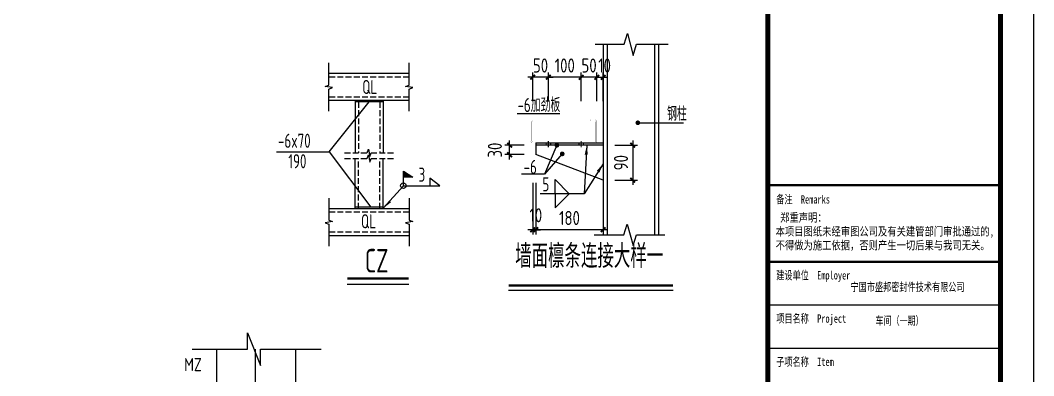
# Model space of a CAD drawing. Extents: x -89996 to 1006241, y -2176 to 440573.
# Drawn here: x 629278 to 672407, y 25935 to 41034 of the extents above; entities that cross this region are included whole.
import ezdxf
from ezdxf.enums import TextEntityAlignment as Align

# ---------------------------------------------------------------- set-up
doc = ezdxf.new("R2010")
doc.units = 0
doc.header["$LTSCALE"] = 1000
doc.header["$MEASUREMENT"] = 0
doc.linetypes.add('DASH', pattern=[0.35, 0.25, -0.1])
doc.linetypes.add('DASHEDX2', pattern=[38.1, 25.4, -12.7])
for name, color, linetype in [('AXIS', 3, 'Continuous'), ('BEAM', 4, 'Continuous'), ('GZ', 50, 'Continuous'), ('LT', 27, 'Continuous'), ('PUB_TEXT', 7, 'Continuous'), ('PUB_TITLE', 4, 'Continuous'), ('TEXT', 7, 'Continuous'), ('THIN', 7, 'Continuous'), ('WELD', 7, 'Continuous'), ('图层5', 4, 'DASHEDX2')]:
    doc.layers.add(name, color=color, linetype=linetype)
doc.styles.add('_gyy_title_ST', font='', dxfattribs={"width": 0.8})
doc.styles.add('C', font='tssdeng.shx', dxfattribs={"height": 3, "bigfont": 'tssdchn.shx'})
doc.styles.get("Standard").update_dxf_attribs({"font": 'gbenor.shx', "bigfont": 'gbcbig.shx'})
doc.styles.add('TSSD_Dimension', font='Tssdeng.shx', dxfattribs={"width": 0.8, "bigfont": 'hztxt.shx'})
doc.styles.add('TSSD_Label', font='tssdeng.shx', dxfattribs={"width": 0.7, "bigfont": 'hztxt.shx'})
doc.styles.get('_gyy_title_ST').set_extended_font_data('SimSun')
doc.dimstyles.new('TSSD_20_200', dxfattribs={"dimtxt": 600, "dimasz": 200, "dimexe": 200, "dimexo": 500, "dimgap": 200, "dimtad": 1, "dimdec": 0, "dimlfac": 0.05, "dimzin": 0, "dimdsep": 46, "dimtxsty": 'TSSD_Dimension', "dimblk": 'ARCHTICK', "dimblk1": 'ARCHTICK', "dimblk2": 'ARCHTICK', "dimcen": 0, "dimdle": 200, "dimclrt": 7, "dimadec": 0, "dimazin": 0, "dimtfac": 1, "dimtdec": 0, "dimtix": 1, "dimtmove": 2, "dimatfit": 3, "dimfxl": 0, "dimtolj": 1, "dimtzin": 0, "dimarcsym": 0})
doc.dimstyles.new('TSSD_LEADER_STYLE_400.0', dxfattribs={"dimtxt": 1200, "dimasz": 400, "dimexe": 400, "dimexo": 1000, "dimgap": 0.09, "dimtad": 0, "dimtih": 1, "dimtoh": 1, "dimdec": 4, "dimzin": 0, "dimdsep": 46, "dimtxsty": 'Standard', "dimcen": 0.09, "dimdle": 400, "dimclrt": 7, "dimadec": 0, "dimazin": 0, "dimtfac": 1, "dimtdec": 4, "dimtofl": 0, "dimtmove": 0, "dimatfit": 3, "dimfxl": 0, "dimtolj": 1, "dimtzin": 0, "dimarcsym": 0})

# ---------------------------------------------------------------- blocks, each defined once
blk = doc.blocks.new('_ArchTick')
at = {"color": 0, "linetype": 'ByBlock', "const_width": 0.4}
blk.add_lwpolyline([(-0.5, -0.5), (0.5, 0.5)], dxfattribs=at)
blk = doc.blocks.new('*D450')
at = {"layer": 'AXIS', "color": 0, "linetype": 'ByBlock', "lineweight": -2, "transparency": 16777216}
for p, q in [((653351, 38613), (651551, 38613)), ((651751, 37601), (651751, 38813)), ((653151, 37601), (653151, 38813))]:
    blk.add_line(p, q, dxfattribs=at)
at = {"layer": 'Defpoints', "color": 0, "linetype": 'ByBlock', "transparency": 16777216}
for p in [(651751, 38613), (651751, 37101), (653151, 37101)]:
    blk.add_point(p, dxfattribs=at)
at = {"layer": 'AXIS', "color": 0, "linetype": 'ByBlock', "lineweight": -2, "transparency": 16777216, "xscale": 200, "yscale": 200, "zscale": 200, "rotation": 180}
blk.add_blockref('_ArchTick', (651751, 38613), dxfattribs=at)
at = {"layer": 'AXIS', "color": 0, "linetype": 'ByBlock', "lineweight": -2, "transparency": 16777216, "xscale": 200, "yscale": 200, "zscale": 200}
blk.add_blockref('_ArchTick', (653151, 38613), dxfattribs=at)
at = {"layer": 'AXIS', "color": 7, "linetype": 'ByBlock', "transparency": 16777216, "insert": (652451, 39113), "char_height": 600, "attachment_point": 5, "style": 'TSSD_Dimension'}
blk.add_mtext('\\A1;100', dxfattribs=at)
blk = doc.blocks.new('*D451')
at = {"layer": 'AXIS', "color": 0, "linetype": 'ByBlock', "lineweight": -2, "transparency": 16777216}
for p, q in [((651084, 38613), (650884, 38613)), ((651084, 37601), (651084, 38813)), ((651751, 38613), (651084, 38613)), ((651751, 37601), (651751, 38813)), ((651751, 38613), (651951, 38613))]:
    blk.add_line(p, q, dxfattribs=at)
at = {"layer": 'Defpoints', "color": 0, "linetype": 'ByBlock', "transparency": 16777216}
for p in [(651084, 38613), (651084, 37101), (651751, 37101)]:
    blk.add_point(p, dxfattribs=at)
at = {"layer": 'AXIS', "color": 0, "linetype": 'ByBlock', "lineweight": -2, "transparency": 16777216, "xscale": 200, "yscale": 200, "zscale": 200}
blk.add_blockref('_ArchTick', (651084, 38613), dxfattribs=at)
at = {"layer": 'AXIS', "color": 0, "linetype": 'ByBlock', "lineweight": -2, "transparency": 16777216, "xscale": 200, "yscale": 200, "zscale": 200, "rotation": 180}
blk.add_blockref('_ArchTick', (651751, 38613), dxfattribs=at)
at = {"layer": 'AXIS', "color": 7, "linetype": 'ByBlock', "transparency": 16777216, "insert": (651418, 39113), "char_height": 600, "attachment_point": 5, "style": 'TSSD_Dimension'}
blk.add_mtext('\\A1;50', dxfattribs=at)
blk = doc.blocks.new('*D452')
at = {"layer": 'AXIS', "color": 0, "linetype": 'ByBlock', "lineweight": -2, "transparency": 16777216}
for p, q in [((650104, 35126), (650104, 35928)), ((650718, 35728), (649904, 35728)), ((650718, 35326), (649904, 35326))]:
    blk.add_line(p, q, dxfattribs=at)
at = {"layer": 'Defpoints', "color": 0, "linetype": 'ByBlock', "transparency": 16777216}
for p in [(650104, 35728), (651218, 35728), (651218, 35326)]:
    blk.add_point(p, dxfattribs=at)
at = {"layer": 'AXIS', "color": 0, "linetype": 'ByBlock', "lineweight": -2, "transparency": 16777216, "xscale": 200, "yscale": 200, "zscale": 200}
for p, rotation in [((650104, 35728), 90), ((650104, 35326), 270)]:
    blk.add_blockref('_ArchTick', p, dxfattribs=dict(at, rotation=rotation))
at = {"layer": 'AXIS', "color": 7, "linetype": 'ByBlock', "transparency": 16777216, "insert": (649476, 35519), "char_height": 600, "attachment_point": 5, "rotation": 90, "style": 'TSSD_Dimension'}
blk.add_mtext('\\A1;30', dxfattribs=at)
blk = doc.blocks.new('*D453')
at = {"layer": 'AXIS', "color": 0, "linetype": 'ByBlock', "lineweight": -2, "transparency": 16777216}
for p, q in [((653151, 38613), (652951, 38613)), ((653151, 37601), (653151, 38813)), ((653818, 38613), (653151, 38613)), ((653818, 37601), (653818, 38813)), ((653818, 38613), (654018, 38613))]:
    blk.add_line(p, q, dxfattribs=at)
at = {"layer": 'Defpoints', "color": 0, "linetype": 'ByBlock', "transparency": 16777216}
for p in [(653151, 38613), (653151, 37101), (653818, 37101)]:
    blk.add_point(p, dxfattribs=at)
at = {"layer": 'AXIS', "color": 0, "linetype": 'ByBlock', "lineweight": -2, "transparency": 16777216, "xscale": 200, "yscale": 200, "zscale": 200}
blk.add_blockref('_ArchTick', (653151, 38613), dxfattribs=at)
at = {"layer": 'AXIS', "color": 0, "linetype": 'ByBlock', "lineweight": -2, "transparency": 16777216, "xscale": 200, "yscale": 200, "zscale": 200, "rotation": 180}
blk.add_blockref('_ArchTick', (653818, 38613), dxfattribs=at)
at = {"layer": 'AXIS', "color": 7, "linetype": 'ByBlock', "transparency": 16777216, "insert": (653484, 39113), "char_height": 600, "attachment_point": 5, "style": 'TSSD_Dimension'}
blk.add_mtext('\\A1;50', dxfattribs=at)
blk = doc.blocks.new('*D454')
at = {"layer": 'AXIS', "color": 0, "linetype": 'ByBlock', "lineweight": -2, "transparency": 16777216}
for p, q in [((651085, 34123), (651085, 31935)), ((651218, 34123), (651218, 31935)), ((651085, 32135), (650885, 32135)), ((651218, 32135), (651085, 32135)), ((651218, 32135), (651418, 32135))]:
    blk.add_line(p, q, dxfattribs=at)
at = {"layer": 'Defpoints', "color": 0, "linetype": 'ByBlock', "transparency": 16777216}
for p in [(651085, 34623), (651218, 34623), (651085, 32135)]:
    blk.add_point(p, dxfattribs=at)
at = {"layer": 'AXIS', "color": 0, "linetype": 'ByBlock', "lineweight": -2, "transparency": 16777216, "xscale": 200, "yscale": 200, "zscale": 200}
blk.add_blockref('_ArchTick', (651085, 32135), dxfattribs=at)
at = {"layer": 'AXIS', "color": 0, "linetype": 'ByBlock', "lineweight": -2, "transparency": 16777216, "xscale": 200, "yscale": 200, "zscale": 200, "rotation": 180}
blk.add_blockref('_ArchTick', (651218, 32135), dxfattribs=at)
at = {"layer": 'AXIS', "color": 7, "linetype": 'ByBlock', "transparency": 16777216, "insert": (651218, 32751), "char_height": 600, "attachment_point": 5, "style": 'TSSD_Dimension'}
blk.add_mtext('\\A1;10', dxfattribs=at)
blk = doc.blocks.new('*D455')
at = {"layer": 'AXIS', "color": 0, "linetype": 'ByBlock', "lineweight": -2, "transparency": 16777216}
for p, q in [((651218, 34123), (651218, 31935)), ((654084, 34209), (654084, 31935)), ((654284, 32135), (651018, 32135))]:
    blk.add_line(p, q, dxfattribs=at)
at = {"layer": 'Defpoints', "color": 0, "linetype": 'ByBlock', "transparency": 16777216}
for p in [(651218, 34623), (654084, 34709), (651218, 32135)]:
    blk.add_point(p, dxfattribs=at)
at = {"layer": 'AXIS', "color": 0, "linetype": 'ByBlock', "lineweight": -2, "transparency": 16777216, "xscale": 200, "yscale": 200, "zscale": 200, "rotation": 180}
blk.add_blockref('_ArchTick', (651218, 32135), dxfattribs=at)
at = {"layer": 'AXIS', "color": 0, "linetype": 'ByBlock', "lineweight": -2, "transparency": 16777216, "xscale": 200, "yscale": 200, "zscale": 200}
blk.add_blockref('_ArchTick', (654084, 32135), dxfattribs=at)
at = {"layer": 'AXIS', "color": 7, "linetype": 'ByBlock', "transparency": 16777216, "insert": (652651, 32635), "char_height": 600, "attachment_point": 5, "style": 'TSSD_Dimension'}
blk.add_mtext('\\A1;180', dxfattribs=at)
blk = doc.blocks.new('_WELD004')
at = {"color": 0, "linetype": 'ByBlock'}
for p, q in [((0, 1), (1, 0)), ((0, 0), (0, 1))]:
    blk.add_line(p, q, dxfattribs=at)
blk = doc.blocks.new('*D456')
at = {"layer": 'AXIS', "color": 0, "linetype": 'ByBlock', "lineweight": -2, "transparency": 16777216}
for p, q in [((655343, 35928), (655343, 34043)), ((654584, 35728), (655543, 35728)), ((654584, 34243), (655543, 34243))]:
    blk.add_line(p, q, dxfattribs=at)
at = {"layer": 'Defpoints', "color": 0, "linetype": 'ByBlock', "transparency": 16777216}
for p in [(654084, 35728), (654084, 34243), (655343, 34243)]:
    blk.add_point(p, dxfattribs=at)
at = {"layer": 'AXIS', "color": 0, "linetype": 'ByBlock', "lineweight": -2, "transparency": 16777216, "xscale": 200, "yscale": 200, "zscale": 200}
for p, rotation in [((655343, 35728), 90), ((655343, 34243), 270)]:
    blk.add_blockref('_ArchTick', p, dxfattribs=dict(at, rotation=rotation))
at = {"layer": 'AXIS', "color": 7, "linetype": 'ByBlock', "transparency": 16777216, "insert": (654843, 34986), "char_height": 600, "attachment_point": 5, "rotation": 90, "style": 'TSSD_Dimension'}
blk.add_mtext('\\A1;90', dxfattribs=at)
blk = doc.blocks.new('*D457')
at = {"layer": 'AXIS', "color": 0, "linetype": 'ByBlock', "lineweight": -2, "transparency": 16777216}
for p, q in [((653818, 38613), (653618, 38613)), ((653818, 37601), (653818, 38813)), ((653818, 38613), (654084, 38613)), ((654084, 37601), (654084, 38813)), ((654084, 38613), (654284, 38613))]:
    blk.add_line(p, q, dxfattribs=at)
at = {"layer": 'Defpoints', "color": 0, "linetype": 'ByBlock', "transparency": 16777216}
for p in [(654084, 38613), (653818, 37101), (654084, 37101)]:
    blk.add_point(p, dxfattribs=at)
at = {"layer": 'AXIS', "color": 0, "linetype": 'ByBlock', "lineweight": -2, "transparency": 16777216, "xscale": 200, "yscale": 200, "zscale": 200}
blk.add_blockref('_ArchTick', (653818, 38613), dxfattribs=at)
at = {"layer": 'AXIS', "color": 0, "linetype": 'ByBlock', "lineweight": -2, "transparency": 16777216, "xscale": 200, "yscale": 200, "zscale": 200, "rotation": 180}
blk.add_blockref('_ArchTick', (654084, 38613), dxfattribs=at)
at = {"layer": 'AXIS', "color": 7, "linetype": 'ByBlock', "transparency": 16777216, "insert": (654144, 39113), "char_height": 600, "attachment_point": 5, "style": 'TSSD_Dimension'}
blk.add_mtext('\\A1;10', dxfattribs=at)
blk = doc.blocks.new('_ARROW')
blk.add_solid([(0, 0), (-1, 0.1), (-1, -0.1)])
blk = doc.blocks.new('FG')
for p, q in [((-200, 0), (-200, 500)), ((-200, 500), (200, -500)), ((200, -500), (200, 0))]:
    blk.add_line(p, q)
blk = doc.blocks.new('A$C767023C3')
at = {"layer": 'PUB_TITLE'}
for p, q in [((0, -23192), (-4949, -23192)), ((0, -25737), (-4949, -25737)), ((0, -26657), (-4949, -26657))]:
    blk.add_line(p, q, dxfattribs=at)
at = {"layer": 'PUB_TITLE', "const_width": 106}
blk.add_lwpolyline([(-4949, 0), (0, 0), (0, -40586), (-4949, -40586)], close=True, dxfattribs=at)
at = {"layer": 'PUB_TITLE', "const_width": 49.5}
for points in [[(-4949, -23192), (0, -23192)], [(-4949, -24818), (0, -24818)]]:
    blk.add_lwpolyline(points, dxfattribs=at)
at = {"layer": 'PUB_TITLE', "style": '_gyy_title_ST', "width": 0.7}
for s, height, p in [('备注  Remarks', 176.77, (-4771, -23580)), ('建设单位  Employer', 176.77, (-4771, -25193)), ('项目名称  Project', 176.77, (-4771, -26112)), ('子项名称  Item', 176.8, (-4771, -27031))]:
    blk.add_text(s, height=height, dxfattribs=at).set_placement(p)
at = {"layer": 'PUB_TITLE', "color": 2, "style": '_gyy_title_ST', "width": 0.7}
for s, height, p in [('宁国市盛邦密封件技术有限公司', 176.77, (-1978, -25348)), ('车间（一期）', 173.9, (-2148, -26063))]:
    blk.add_text(s, height=height, dxfattribs=at).set_placement(p, align=Align.MIDDLE)
at = {"layer": 'PUB_TITLE', "insert": (-4785, -23790), "char_height": 176.77, "width": 5656.57, "attachment_point": 1, "style": '_gyy_title_ST'}
blk.add_mtext(' 郑重声明：\\P本项目图纸未经审图公司及有关建管部门审批通过的,\\P不得做为施工依据，否则产生一切后果与我司无关。', dxfattribs=at)

msp = doc.modelspace()

# ---------------------------------------------------------------- hatches: boundary and pattern name
at = {"layer": 'AXIS', "linetype": 'ByBlock'}
msp.add_hatch(color=256, dxfattribs=at).paths.add_polyline_path([(645989.18, 34376.61), (645582.38, 34629.35), (645582.38, 34376.61)])

# ---------------------------------------------------------------- linework, layer by layer
at = {"color": 3, "linetype": 'ByBlock'}
msp.add_line((646705.29, 34325.35), (646705.29, 34008.2), dxfattribs=at)
at = {"color": 3, "const_width": 100}
for points in [[(643193.22, 30059.53), (645811.59, 30059.53)], [(650061.6, 29765.58), (657056.8, 29765.58)]]:
    msp.add_lwpolyline(points, dxfattribs=at)
at = {"color": 3}
for points in [[(643193.22, 29819.53), (645811.59, 29819.53)], [(650061.6, 29565.58), (657056.8, 29565.58)]]:
    msp.add_lwpolyline(points, dxfattribs=at)
at = {"layer": 'AXIS', "linetype": 'ByBlock'}
for p, q in [((642429.45, 35448.29), (644124.85, 37566.85)), ((652233.4, 37058.85), (650420.37, 37058.85)), ((655559.55, 36680.53), (657497.92, 36680.53)), ((640178.22, 35448.29), (642429.45, 35448.29)), ((642429.45, 35448.29), (644202.02, 33088.61)), ((652115.4, 35728.01), (651582.58, 34495.48)), ((652341.86, 35359.43), (651582.58, 34495.48)), ((645582.38, 34008.2), (645582.38, 34629.35)), ((645582.38, 34629.35), (645989.18, 34376.61)), ((645989.18, 34376.61), (645582.38, 34376.61)), ((647135.15, 34008.2), (646705.29, 34325.35)), ((651582.58, 34495.48), (650612.91, 34495.48)), ((645582.38, 34008.2), (647135.15, 34008.2)), ((653275.66, 33667.52), (651396.9, 33667.52))]:
    msp.add_line(p, q, dxfattribs=at)
at = {"layer": 'AXIS', "linetype": 'ByBlock', "const_width": 100, "elevation": 0}
for points in [[(655509.55, 36680.53, 1), (655609.55, 36680.53, 1)], [(652065.4, 35728.01, 1), (652165.4, 35728.01, 1)], [(652291.86, 35359.43, 1), (652391.86, 35359.43, 1)]]:
    msp.add_lwpolyline(points, format="xyb", close=True, dxfattribs=at)
at = {"layer": 'AXIS', "linetype": 'ByBlock'}
msp.add_lwpolyline([(644724.94, 33047.52), (645582.38, 34008.2)], dxfattribs=at)
msp.add_circle((645582.38, 34008.2), 119.06, dxfattribs=at)
at = {"layer": 'BEAM', "linetype": 'ByBlock'}
msp.add_line((653921.05, 40020.95), (654084.39, 40020.95), dxfattribs=at)
at = {"layer": 'GZ'}
for p, q in [((654972.62, 40020.95), (655115.53, 40470.12)), ((655115.53, 40470.12), (655360.53, 39531.69)), ((653738.26, 40020.95), (654972.62, 40020.95)), ((654084.39, 40020.95), (654084.39, 31917.56)), ((654247.72, 40020.95), (654247.72, 31917.56)), ((655360.53, 39531.69), (655503.45, 40020.95)), ((655503.45, 40020.95), (656847.64, 40020.95)), ((656270.14, 40020.95), (656270.14, 31917.56)), ((656433.48, 40020.95), (656433.48, 31917.56)), ((654969.18, 31917.56), (655112.1, 32366.72)), ((655112.1, 32366.72), (655357.1, 31468.39)), ((653698.21, 31917.56), (654969.18, 31917.56)), ((655357.1, 31468.39), (655500.01, 31917.56)), ((655500.01, 31917.56), (656714.86, 31917.56))]:
    msp.add_line(p, q, dxfattribs=at)
at = {"layer": 'LT'}
for p, q in [((645823.46, 38773.66), (642408.72, 38773.66)), ((645823.46, 37624.95), (642408.72, 37624.95)), ((643524.75, 37624.95), (643524.75, 35406.7)), ((644724.94, 37566.85), (643524.75, 37566.85)), ((644724.94, 37624.95), (644724.94, 35406.7)), ((643524.75, 33030.5), (643524.75, 35165.2)), ((644724.94, 33030.5), (644724.94, 35165.2)), ((645823.46, 33030.5), (642408.72, 33030.5)), ((644724.94, 33088.61), (643524.75, 33088.61)), ((645823.46, 31881.79), (642408.72, 31881.79)), ((636587.78, 27064.68), (638951.69, 27064.68)), ((637629.51, 27064.68), (637629.51, 20250.35)), ((639276.43, 27064.68), (639276.43, 20250.35)), ((639504.85, 27064.68), (642076.79, 27064.68)), ((640984.37, 27064.68), (640984.37, 20250.35))]:
    msp.add_line(p, q, dxfattribs=at)
at = {"layer": 'LT', "color": 8, "linetype": 'DASH'}
for p, q in [((645823.46, 38623.66), (642408.72, 38623.66)), ((645823.46, 37774.95), (642408.72, 37774.95)), ((643674.75, 37566.85), (643674.75, 35406.7)), ((644574.94, 37566.85), (644574.94, 35406.7)), ((643674.75, 33030.5), (643674.75, 35165.2)), ((644574.94, 33030.5), (644574.94, 35126.43)), ((645823.46, 32880.5), (642408.72, 32880.5)), ((645823.46, 32031.79), (642408.72, 32031.79))]:
    msp.add_line(p, q, dxfattribs=at)
at = {"layer": 'LT'}
for points in [[(642408.72, 37174.95), (642408.72, 38114.93), (642566.22, 38172.26), (642251.22, 38227.8), (642408.72, 38283.68), (642408.72, 39223.66)], [(645823.46, 37174.95), (645823.46, 38114.93), (645980.96, 38172.26), (645665.96, 38227.8), (645823.46, 38283.68), (645823.46, 39223.66)], [(642408.72, 33480.5), (642408.72, 32540.52), (642566.22, 32483.2), (642251.22, 32427.65), (642408.72, 32371.77), (642408.72, 31431.79)], [(645823.46, 33480.5), (645823.46, 32540.52), (645980.96, 32483.2), (645665.96, 32427.65), (645823.46, 32371.77), (645823.46, 31431.79)]]:
    msp.add_lwpolyline(points, dxfattribs=at)
at = {"layer": 'LT', "linetype": 'ByBlock', "const_width": 7.06, "elevation": 0}
msp.add_lwpolyline([(653527.39, 36766.85), (653527.39, 36809.18), (653754.22, 36809.18), (653817.73, 36745.68), (653817.73, 35884.85), (653754.22, 35821.34), (651058.84, 35821.34), (650995.33, 35884.85), (650995.33, 36745.68), (651058.84, 36809.18), (651380.84, 36809.18), (651380.84, 36766.85), (651080, 36766.85), (651037.67, 36724.51), (651037.67, 35906.01), (651080, 35863.68), (653733.06, 35863.68), (653775.39, 35906.01), (653775.39, 36724.51), (653733.06, 36766.85), (653527.39, 36766.85)], close=True, dxfattribs=at)
at = {"layer": 'LT', "color": 8, "linetype": 'DASH'}
for points in [[(643074.75, 35406.7), (644040.47, 35406.7), (644097.8, 35564.2), (644153.34, 35249.2), (644209.22, 35406.7), (645174.94, 35406.7)], [(643074.75, 35165.2), (644040.47, 35165.2), (644097.8, 35322.7), (644153.34, 35007.7), (644209.22, 35165.2), (645174.94, 35165.2)]]:
    msp.add_lwpolyline(points, dxfattribs=at)
at = {"layer": 'PUB_TITLE'}
msp.add_lwpolyline([(553607.21, -2176.39), (672407.21, -2176.39), (672407.21, 81823.61), (553607.21, 81823.61)], close=True, dxfattribs=at)
at = {"layer": 'PUB_TITLE', "const_width": 212.12}
msp.add_lwpolyline([(557142.57, -762.25), (557142.57, 80409.47), (670993.07, 80409.47), (670993.07, -762.25)], close=True, dxfattribs=at)
at = {"layer": 'WELD'}
for p, q in [((651217.73, 35821.34), (651217.73, 35328.01)), ((651217.73, 35821.34), (654084.39, 35821.34)), ((654084.39, 35728.01), (651217.73, 35728.01)), ((654084.39, 34243.11), (651217.73, 35325.9))]:
    msp.add_line(p, q, dxfattribs=at)
at = {"layer": '图层5', "ltscale": 0.05, "const_width": 50, "elevation": 0}
for points in [[(651655.69, 35728.01), (651655.69, 35845.34)], [(651751.06, 35902.88), (651751.06, 35641.8)], [(651846.43, 35728.01), (651846.43, 35845.34)], [(653055.69, 35728.01), (653055.69, 35845.34)], [(653151.06, 35902.88), (653151.06, 35641.8)], [(653246.43, 35728.01), (653246.43, 35845.34)]]:
    msp.add_lwpolyline(points, dxfattribs=at)

# ---------------------------------------------------------------- block references
at = {"xscale": 2, "yscale": 2, "zscale": 2}
msp.add_blockref('A$C767023C3', (670993.07, 80409.47), dxfattribs=at)
at = {"color": 4, "linetype": 'ByBlock', "xscale": 418.3335519321885, "yscale": 418.3335519321885, "zscale": 418.3335519321885, "rotation": 223.6897339213058}
msp.add_blockref('_ARROW', (644724.94, 33047.52), dxfattribs=at)
at = {"layer": 'AXIS', "linetype": 'ByBlock', "xscale": 600, "yscale": 600, "zscale": 600}
msp.add_blockref('_WELD004', (652038.65, 33667.52), dxfattribs=at)
at = {"layer": 'AXIS', "linetype": 'ByBlock', "xscale": -600, "yscale": 600, "zscale": 600.0000000000002, "rotation": 180}
msp.add_blockref('_WELD004', (652038.65, 33667.52), dxfattribs=at)
at = {"layer": 'LT', "xscale": 1.382904186844826, "yscale": 1.382904186844826, "zscale": 1.382904186844826}
msp.add_blockref('FG', (639228.27, 27064.68), dxfattribs=at)

# ---------------------------------------------------------------- texts
at = {"layer": 'PUB_TEXT', "style": 'C', "width": 0.8}
msp.add_text('MZ', height=560, dxfattribs=at).set_placement((636251.83, 26127.31))
at = {"layer": 'TEXT', "style": 'TSSD_Label', "width": 0.7}
msp.add_text('墙面檩条连接大样一', height=1000, dxfattribs=at).set_placement((650338.77, 30214.28), align=Align.BOTTOM_LEFT)
msp.add_text('CZ', height=1000, dxfattribs=at).set_placement((643942.53, 30321.58))
at = {"layer": 'THIN', "style": 'TSSD_Dimension', "width": 0.7}
for s, p in [('QL', (643831.16, 37900.55)), ('-6加劲板', (650438.03, 37136.5)), ('钢柱', (656801.79, 36765.56)), ('-6x70', (640245.54, 35616.08)), ('190', (640685.76, 34746.76)), ('-6', (650698.75, 34505.8)), ('3', (646228.33, 34176.54)), ('5', (651496.9, 33767.52)), ('QL', (643779.92, 32195.62))]:
    msp.add_text(s, height=600, dxfattribs=at).set_placement(p)

# ---------------------------------------------------------------- dimensions: what is measured, and where the dimension line sits
at = {"layer": 'AXIS', "linetype": 'ByBlock'}
for base, p1, p2, text, picture, middle in [((651084.39, 38613.25), (651751.06, 37101.34), (651084.39, 37101.34), '50', '*D451', (651417.73, 39113.25)), ((651751.06, 38613.25), (653151.06, 37101.34), (651751.06, 37101.34), '100', '*D450', (652451.06, 39113.25)), ((653151.06, 38613.25), (653817.73, 37101.34), (653151.06, 37101.34), '50', '*D453', (653484.39, 39113.25)), ((651217.9, 32135.02), (654084.39, 34709.01), (651217.9, 34622.75), '180', '*D455', (652651.15, 32635.02))]:
    dim = msp.add_linear_dim(base=base, p1=p1, p2=p2, text=text, dimstyle='TSSD_20_200', dxfattribs=at)
    dim.commit()
    dim.dimension.update_dxf_attribs({"geometry": picture, "text_midpoint": middle})
dim = msp.add_linear_dim(base=(654084.39, 38613.25), p1=(653817.73, 37101.34), p2=(654084.39, 37101.34), text='10', dimstyle='TSSD_20_200', dxfattribs=at)
dim.commit()
dim.dimension.update_dxf_attribs({"geometry": '*D457', "text_midpoint": (654144.29, 39113.25), "dimtype": 128})
for base, p1, p2, angle, text, picture, middle in [((650104.14, 35728.01), (651217.73, 35325.9), (651217.73, 35728.01), 90, '30', '*D452', (649475.7, 35519.31)), ((651084.57, 32135.02), (651217.9, 34622.75), (651084.57, 34622.75), 180, '10', '*D454', (651217.9, 32751.17))]:
    dim = msp.add_linear_dim(base=base, p1=p1, p2=p2, angle=angle, text=text, dimstyle='TSSD_20_200', dxfattribs=at)
    dim.commit()
    dim.dimension.update_dxf_attribs({"geometry": picture, "text_midpoint": middle, "dimtype": 129})
dim = msp.add_linear_dim(base=(655343.39, 34243.11), p1=(654084.39, 35728.01), p2=(654084.39, 34243.11), angle=90, text='90', dimstyle='TSSD_20_200', dxfattribs=at)
dim.commit()
dim.dimension.update_dxf_attribs({"geometry": '*D456', "text_midpoint": (654843.39, 34985.56)})

# ---------------------------------------------------------------- leaders
for points in [[(653388.06, 35728.01), (653275.66, 33667.52)], [(654084.39, 34942.86), (653275.66, 33667.52)]]:
    msp.add_leader(points, dimstyle='TSSD_LEADER_STYLE_400.0', dxfattribs=at)

doc.saveas('drawing.dxf')
